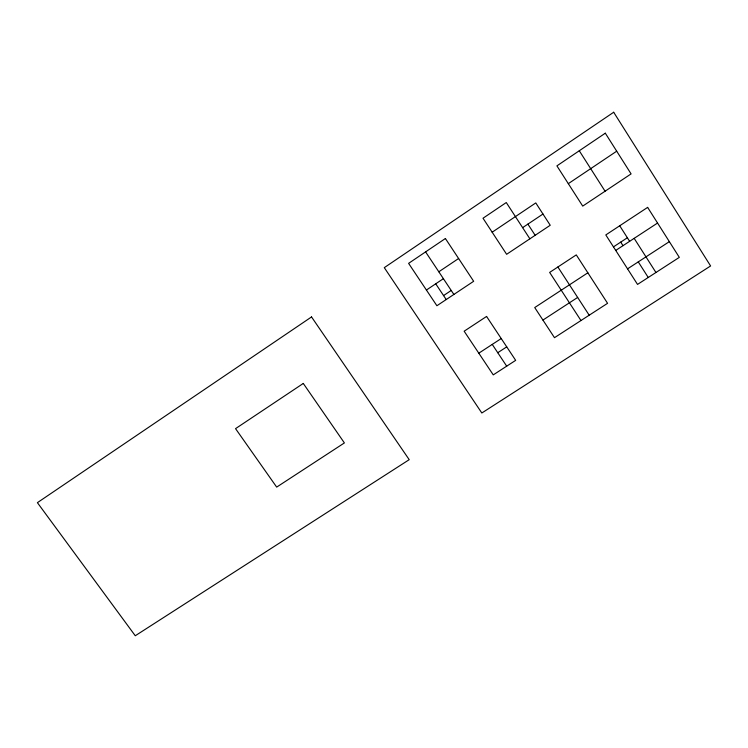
<?xml version="1.0" encoding="UTF-8"?>
<svg xmlns="http://www.w3.org/2000/svg" width="748" height="748" viewBox="0 0 748 748"><rect width="100%" height="100%" fill="white"/><g stroke="black" fill="none" stroke-linecap="round" stroke-linejoin="round"><path stroke-width="1.12" d="M492.165 232.207L535.783 202.923L550.229 225.26L506.63 254.301L483.012 218.229L506.274 202.54L529.883 238.808M568.312 183.662L616.707 151.19M438.814 271.786L458.608 258.509M426.416 290.037L443.396 278.677M522.618 227.644L542.973 214.04M443.564 295.572L451.231 290.467M613.463 246.877L627.366 237.761M615.735 250.421L657.557 223.035M587.853 272.796L534.726 307.559L554.483 337.685L607.572 303.314L576.278 254.89L549.649 272.422L580.972 320.537M478.804 353.187L501.225 338.545M542.926 320.069L577.652 297.442M497.757 352.71L506.733 346.866M627.553 268.85L669.348 241.651M435.729 283.81L446.21 299.546M492.249 344.407L506.695 366.174M425.593 251.889L453.877 294.45M557.886 266.999L589.2 315.217M527.892 224.119L535.157 235.302M638.268 261.875L648.245 277.489M620.728 242.118L623 245.662M579.279 150.769L605.076 191.217M634.164 238.35L655.949 272.496M619.718 225.774L629.638 241.314M311.542 316.937L37.4 502.665L135.266 635.753L409.212 459.674L311.542 316.937M613.687 112.247L384.294 267.653L481.824 412.999L710.6 265.961L613.687 112.247M445.397 238.519L408.604 263.361L436.897 305.745L473.662 281.285L445.397 238.519M605.31 133.191L556.905 165.869L582.72 206.102L631.088 173.901L605.31 133.191M303.286 383.444L235.545 428.641L276.676 487.107L344.389 442.928L303.286 383.444M647.637 207.383L605.805 234.937L637.53 284.418L679.315 257.368L647.637 207.383M486.583 316.441L464.153 331.205L493.259 374.879L515.671 360.358L486.583 316.441"/></g></svg>
